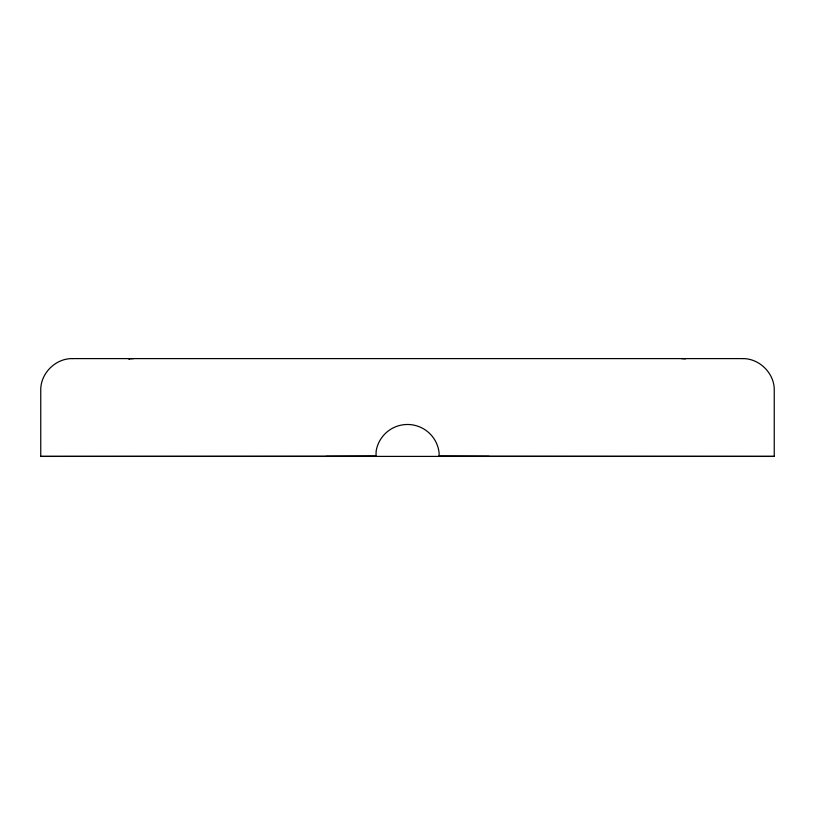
<?xml version="1.0" encoding="UTF-8"?>
<svg xmlns="http://www.w3.org/2000/svg" width="815" height="815" viewBox="0 0 815 815"><rect width="100%" height="100%" fill="white"/><g stroke="black" fill="none" stroke-linecap="round" stroke-linejoin="round"><path stroke-width="1.22" d="M325.919 456.4L375.97 456.247L376.163 450.94A31.785 31.785 0 0 1 439.142 453.272L439.03 456.247L489.082 456.4M72.667 358.6C55.654 358.193 40.373 373.331 40.75 390.385L40.75 456.4L774.25 456.4L774.25 390.385C774.627 373.331 759.346 358.203 742.333 358.6M133.66 358.6L128.709 358.875L129.483 358.875M40.75 456.4L375.97 456.247M72.627 358.6L742.373 358.6M685.517 358.875L681.34 358.6M439.03 456.247L774.25 456.4"/></g></svg>
